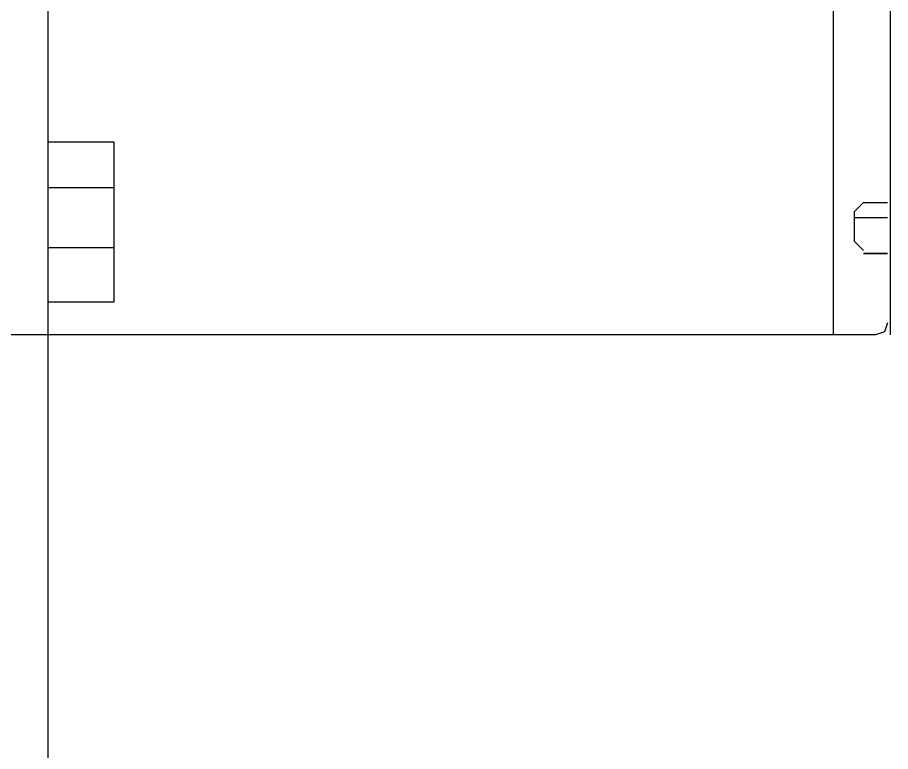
# Model space of a CAD drawing. Header units: millimetres. Extents: x 183355 to 194386, y -190559 to -183233.
# Drawn here: x 186834.8 to 187025.4, y -187023.4 to -186863.2 of the extents above; entities that cross this region are included whole.
import ezdxf

# ---------------------------------------------------------------- set-up
doc = ezdxf.new("R2010")
doc.units = ezdxf.units.MM
doc.header["$LTSCALE"] = 13
doc.layers.add('1', color=4, linetype='Continuous')

# ---------------------------------------------------------------- blocks, each defined once
blk = doc.blocks.new('A$C6BCA710F')
at = {"layer": '1'}
for points in [[(219.3, 461.58), (219.3, 263.95)], [(399.86, 343.4), (189.75, 343.4)], [(390.67, 343.4), (390.67, 184.5)], [(402.49, 340.77), (401.83, 342.74), (399.86, 343.4)], [(403.14, 343.4), (403.14, 184.5)], [(219.3, 336.17), (233.75, 336.17), (233.75, 301.37), (219.3, 301.37)], [(219.3, 324.35), (233.75, 324.35)], [(397.24, 325.01), (395.27, 323.04)], [(397.24, 325.67), (402.49, 325.67), (397.24, 325.67), (402.49, 325.67)], [(395.27, 323.04), (395.27, 316.48)], [(395.27, 317.79), (402.49, 317.79)], [(395.27, 316.48), (397.24, 314.51)], [(397.24, 314.51), (402.49, 314.51)], [(219.3, 311.22), (233.75, 311.22)]]:
    blk.add_lwpolyline(points, dxfattribs=at)

msp = doc.modelspace()

# ---------------------------------------------------------------- block references
at = {"layer": '1', "xscale": -1, "rotation": 180}
msp.add_blockref('A$C6BCA710F', (186622.215, -186589.11), dxfattribs=at)

doc.saveas('drawing.dxf')
